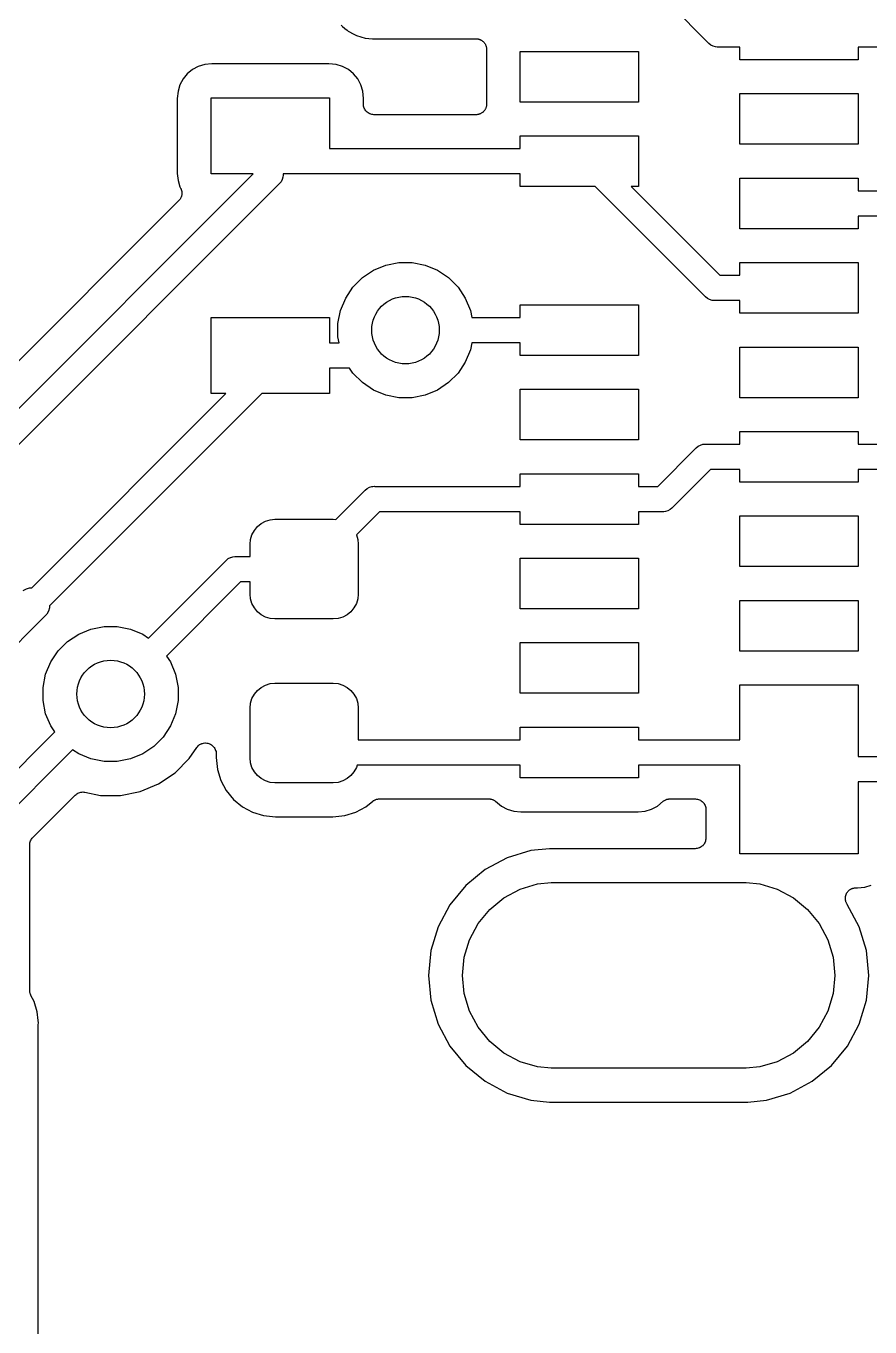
# Model space of a CAD drawing. Extents: x 113.2 to 188.8, y -123.8 to -78.2.
# Drawn here: x 176.65 to 181.65, y -98.5 to -90.8 of the extents above; entities that cross this region are included whole.
import ezdxf

# ---------------------------------------------------------------- set-up
doc = ezdxf.new("R2010")
doc.units = 0
doc.layers.add('BLACK', color=7, linetype='CONTINUOUS')

msp = doc.modelspace()

# ---------------------------------------------------------------- linework, layer by layer
at = {"layer": 'BLACK', "linetype": 'CONTINUOUS'}
for p, q in [((180.694, -90.9004), (180.469, -90.675)), ((178.52, -90.7954), (178.528, -90.802)), ((178.528, -90.802), (178.528, -90.802)), ((178.528, -90.802), (178.551, -90.8215)), ((178.551, -90.8215), (178.552, -90.8216)), ((178.552, -90.8216), (178.561, -90.8298)), ((178.561, -90.8298), (178.594, -90.8472)), ((178.594, -90.8472), (178.609, -90.8553)), ((178.609, -90.8553), (178.661, -90.871)), ((178.661, -90.871), (178.661, -90.871)), ((178.661, -90.871), (178.661, -90.871)), ((178.661, -90.871), (178.705, -90.8753)), ((178.705, -90.8753), (178.705, -90.8753)), ((178.705, -90.8753), (178.715, -90.8763)), ((178.715, -90.8763), (178.725, -90.8753)), ((178.725, -90.8753), (178.726, -90.8752)), ((178.726, -90.8752), (178.729, -90.8753)), ((178.729, -90.8753), (178.732, -90.875)), ((178.732, -90.875), (179.317, -90.875)), ((179.317, -90.875), (179.318, -90.875)), ((179.318, -90.875), (179.321, -90.8753)), ((179.321, -90.8753), (179.324, -90.8753)), ((179.324, -90.8753), (179.327, -90.876)), ((179.327, -90.876), (179.33, -90.8764)), ((179.33, -90.8764), (179.333, -90.8772)), ((179.333, -90.8772), (179.336, -90.8778)), ((179.336, -90.8778), (179.339, -90.8791)), ((179.339, -90.8791), (179.342, -90.8801)), ((179.342, -90.8801), (179.344, -90.8815)), ((179.344, -90.8815), (179.347, -90.8826)), ((179.347, -90.8826), (179.35, -90.8844)), ((179.35, -90.8844), (179.353, -90.886)), ((179.353, -90.886), (179.355, -90.8878)), ((179.355, -90.8878), (179.357, -90.8894)), ((179.357, -90.8894), (179.359, -90.8918)), ((179.359, -90.8918), (179.362, -90.8939)), ((179.362, -90.8939), (179.364, -90.8961)), ((179.364, -90.8961), (179.366, -90.8982)), ((179.366, -90.8982), (179.368, -90.9009)), ((179.368, -90.9009), (179.37, -90.9034)), ((179.37, -90.9034), (179.371, -90.906)), ((179.371, -90.906), (179.373, -90.9084)), ((179.373, -90.9084), (179.374, -90.9114)), ((179.374, -90.9114), (179.375, -90.9143)), ((179.375, -90.9143), (179.376, -90.9171)), ((179.376, -90.9171), (179.377, -90.9197)), ((179.377, -90.9197), (179.378, -90.9229)), ((179.378, -90.9229), (179.379, -90.9261)), ((179.379, -90.9261), (179.379, -90.9289)), ((179.379, -90.9289), (179.38, -90.9317)), ((179.38, -90.944), (179.379, -90.9531)), ((179.38, -90.9317), (179.38, -90.935)), ((179.38, -90.935), (179.38, -90.9383)), ((179.38, -90.9383), (179.38, -90.9411)), ((179.38, -90.9411), (179.38, -90.944)), ((179.58, -91.25), (179.58, -90.95)), ((179.58, -90.95), (180.28, -90.95)), ((180.28, -90.95), (180.28, -91.25)), ((180.697, -90.9033), (180.694, -90.9004)), ((180.708, -90.9127), (180.697, -90.9033)), ((180.721, -90.9196), (180.708, -90.9127)), ((180.735, -90.9239), (180.721, -90.9196)), ((180.746, -90.925), (180.735, -90.9239)), ((180.75, -90.9254), (180.746, -90.925)), ((180.746, -90.925), (180.746, -90.925)), ((180.754, -90.925), (180.75, -90.9254)), ((180.88, -90.925), (180.754, -90.925)), ((180.88, -91), (180.88, -90.925)), ((183.319, -90.925), (181.58, -90.925)), ((181.58, -90.925), (181.58, -91)), ((177.711, -91.0279), (177.673, -91.0393)), ((177.753, -91.0237), (177.711, -91.0279)), ((178.447, -91.0237), (177.753, -91.0237)), ((178.489, -91.0279), (178.447, -91.0237)), ((178.527, -91.0393), (178.489, -91.0279)), ((179.379, -90.9531), (179.379, -91.2469)), ((181.58, -91), (180.88, -91)), ((177.608, -91.0829), (177.583, -91.1133)), ((177.638, -91.0579), (177.608, -91.0829)), ((177.673, -91.0393), (177.638, -91.0579)), ((178.562, -91.0579), (178.527, -91.0393)), ((178.592, -91.0829), (178.562, -91.0579)), ((178.617, -91.1133), (178.592, -91.0829)), ((177.564, -91.1481), (177.553, -91.1858)), ((177.583, -91.1133), (177.564, -91.1481)), ((178.636, -91.1481), (178.617, -91.1133)), ((178.647, -91.1858), (178.636, -91.1481)), ((177.553, -91.1858), (177.549, -91.2281)), ((177.549, -91.2281), (177.549, -91.6719)), ((177.75, -91.675), (177.75, -91.225)), ((177.75, -91.225), (178.45, -91.225)), ((178.45, -91.225), (178.45, -91.525)), ((178.651, -91.2281), (178.647, -91.1858)), ((178.651, -91.2621), (178.651, -91.2281)), ((179.379, -91.2469), (179.38, -91.256)), ((179.38, -91.256), (179.38, -91.2569)), ((179.38, -91.2569), (179.38, -91.2597)), ((179.38, -91.2597), (179.38, -91.2626)), ((180.28, -91.25), (179.58, -91.25)), ((180.88, -91.5), (180.88, -91.2)), ((180.88, -91.2), (181.58, -91.2)), ((181.58, -91.2), (181.58, -91.5)), ((178.652, -91.2681), (178.651, -91.2621)), ((178.652, -91.2739), (178.652, -91.2681)), ((178.652, -91.2741), (178.652, -91.2739)), ((178.652, -91.2744), (178.652, -91.2741)), ((178.654, -91.2799), (178.652, -91.2744)), ((178.656, -91.2857), (178.654, -91.2799)), ((178.656, -91.2859), (178.656, -91.2857)), ((178.656, -91.2861), (178.656, -91.2859)), ((178.659, -91.2913), (178.656, -91.2861)), ((178.662, -91.2966), (178.659, -91.2913)), ((178.662, -91.2967), (178.662, -91.2966)), ((178.662, -91.2969), (178.662, -91.2967)), ((178.666, -91.3015), (178.662, -91.2969)), ((178.669, -91.3061), (178.666, -91.3015)), ((178.669, -91.3063), (178.669, -91.3061)), ((178.67, -91.3064), (178.669, -91.3063)), ((178.674, -91.3102), (178.67, -91.3064)), ((178.679, -91.314), (178.674, -91.3102)), ((178.679, -91.3141), (178.679, -91.314)), ((178.679, -91.3143), (178.679, -91.3141)), ((178.684, -91.3171), (178.679, -91.3143)), ((178.689, -91.3199), (178.684, -91.3171)), ((178.69, -91.32), (178.689, -91.3199)), ((178.69, -91.3201), (178.69, -91.32)), ((178.695, -91.3218), (178.69, -91.3201)), ((178.701, -91.3236), (178.695, -91.3218)), ((178.701, -91.3237), (178.701, -91.3236)), ((178.707, -91.3243), (178.701, -91.3237)), ((178.701, -91.3237), (178.701, -91.3237)), ((178.713, -91.325), (178.707, -91.3243)), ((178.714, -91.325), (178.713, -91.325)), ((179.317, -91.325), (178.714, -91.325)), ((178.714, -91.325), (178.714, -91.325)), ((178.714, -91.325), (178.714, -91.325)), ((178.714, -91.325), (178.714, -91.325)), ((179.32, -91.3247), (179.317, -91.325)), ((179.323, -91.3247), (179.32, -91.3247)), ((179.326, -91.3241), (179.323, -91.3247)), ((179.329, -91.3238), (179.326, -91.3241)), ((179.332, -91.323), (179.329, -91.3238)), ((179.335, -91.3224), (179.332, -91.323)), ((179.338, -91.3212), (179.335, -91.3224)), ((179.341, -91.3203), (179.338, -91.3212)), ((179.344, -91.3189), (179.341, -91.3203)), ((179.346, -91.3178), (179.344, -91.3189)), ((179.349, -91.316), (179.346, -91.3178)), ((179.352, -91.3145), (179.349, -91.316)), ((179.354, -91.3127), (179.352, -91.3145)), ((179.356, -91.3111), (179.354, -91.3127)), ((179.359, -91.3088), (179.356, -91.3111)), ((179.361, -91.3067), (179.359, -91.3088)), ((179.363, -91.3045), (179.361, -91.3067)), ((179.365, -91.3025), (179.363, -91.3045)), ((179.367, -91.2998), (179.365, -91.3025)), ((179.369, -91.2973), (179.367, -91.2998)), ((179.371, -91.2948), (179.369, -91.2973)), ((179.372, -91.2924), (179.371, -91.2948)), ((179.373, -91.2894), (179.372, -91.2924)), ((179.375, -91.2865), (179.373, -91.2894)), ((179.376, -91.2838), (179.375, -91.2865)), ((179.377, -91.2811), (179.376, -91.2838)), ((179.378, -91.2779), (179.377, -91.2811)), ((179.379, -91.2748), (179.378, -91.2779)), ((179.38, -91.2691), (179.379, -91.2719)), ((179.379, -91.2719), (179.379, -91.2748)), ((179.38, -91.2626), (179.38, -91.2658)), ((179.38, -91.2658), (179.38, -91.2691)), ((179.58, -91.525), (179.58, -91.45)), ((179.58, -91.45), (180.28, -91.45)), ((180.28, -91.45), (180.28, -91.75)), ((178.45, -91.525), (179.58, -91.525)), ((181.58, -91.5), (180.88, -91.5)), ((176.456, -93.2176), (177.999, -91.675)), ((177.549, -91.6719), (177.553, -91.7142)), ((177.553, -91.7142), (177.564, -91.7519)), ((177.999, -91.675), (177.75, -91.675)), ((178.163, -91.7219), (178.153, -91.7333)), ((178.17, -91.7088), (178.163, -91.7219)), ((178.174, -91.6947), (178.17, -91.7088)), ((178.175, -91.6837), (178.174, -91.6947)), ((178.246, -91.675), (178.175, -91.675)), ((178.175, -91.675), (178.175, -91.6763)), ((178.175, -91.6763), (178.175, -91.68)), ((178.175, -91.68), (178.175, -91.6837)), ((178.175, -91.6837), (178.175, -91.6837)), ((178.25, -91.6754), (178.246, -91.675)), ((178.254, -91.675), (178.25, -91.6754)), ((179.58, -91.675), (178.254, -91.675)), ((179.58, -91.75), (179.58, -91.675)), ((180.88, -92), (180.88, -91.7)), ((180.88, -91.7), (181.58, -91.7)), ((181.58, -91.7), (181.58, -91.775)), ((178.15, -91.7356), (176.582, -93.3043)), ((177.564, -91.7519), (177.568, -91.7596)), ((177.568, -91.7596), (177.569, -91.7604)), ((177.569, -91.7604), (177.57, -91.763)), ((177.57, -91.763), (177.571, -91.7655)), ((177.571, -91.7655), (177.572, -91.7687)), ((177.572, -91.7687), (177.573, -91.7717)), ((177.573, -91.7717), (177.574, -91.7745)), ((177.574, -91.7745), (177.575, -91.7772)), ((177.575, -91.7772), (177.575, -91.7805)), ((177.575, -91.7805), (177.576, -91.7838)), ((177.576, -91.7927), (177.575, -91.7961)), ((177.575, -91.7961), (177.575, -91.7988)), ((177.575, -91.7988), (177.575, -91.8016)), ((177.576, -91.7838), (177.576, -91.7866)), ((177.576, -91.7866), (177.576, -91.7894)), ((177.576, -91.7894), (177.576, -91.7927)), ((178.153, -91.7333), (178.15, -91.7356)), ((180.024, -91.75), (179.58, -91.75)), ((180.674, -92.4004), (180.024, -91.75)), ((180.28, -91.75), (180.236, -91.75)), ((180.236, -91.75), (180.761, -92.275)), ((181.58, -91.775), (182.569, -91.775)), ((177.557, -91.8336), (176.324, -93.067)), ((177.559, -91.8315), (177.557, -91.8336)), ((177.561, -91.8295), (177.559, -91.8315)), ((177.563, -91.8267), (177.561, -91.8295)), ((177.565, -91.8242), (177.563, -91.8267)), ((177.567, -91.8217), (177.565, -91.8242)), ((177.568, -91.8194), (177.567, -91.8217)), ((177.569, -91.8163), (177.568, -91.8194)), ((177.571, -91.8134), (177.569, -91.8163)), ((177.572, -91.8107), (177.571, -91.8134)), ((177.573, -91.8081), (177.572, -91.8107)), ((177.574, -91.8048), (177.573, -91.8081)), ((177.575, -91.8016), (177.574, -91.8048)), ((182.507, -91.925), (181.58, -91.925)), ((181.58, -91.925), (181.58, -92)), ((181.58, -92), (180.88, -92)), ((178.645, -92.2893), (178.711, -92.2455)), ((178.711, -92.2455), (178.783, -92.2154)), ((178.783, -92.2154), (178.861, -92.2)), ((178.861, -92.2), (178.939, -92.2)), ((178.939, -92.2), (179.017, -92.2154)), ((179.017, -92.2154), (179.089, -92.2455)), ((179.089, -92.2455), (179.155, -92.2893)), ((180.88, -92.275), (180.88, -92.2)), ((180.88, -92.2), (181.58, -92.2)), ((181.58, -92.2), (181.58, -92.5)), ((178.589, -92.345), (178.645, -92.2893)), ((179.155, -92.2893), (179.211, -92.345)), ((180.761, -92.275), (180.88, -92.275)), ((178.515, -92.4833), (178.546, -92.4105)), ((178.546, -92.4105), (178.589, -92.345)), ((179.211, -92.345), (179.254, -92.4105)), ((179.254, -92.4105), (179.285, -92.4833)), ((180.677, -92.4033), (180.674, -92.4004)), ((180.688, -92.4127), (180.677, -92.4033)), ((180.701, -92.4196), (180.688, -92.4127)), ((178.5, -92.5606), (178.515, -92.4833)), ((179.285, -92.4833), (179.293, -92.525)), ((179.58, -92.525), (179.58, -92.45)), ((179.58, -92.45), (180.28, -92.45)), ((180.28, -92.45), (180.28, -92.75)), ((180.715, -92.4239), (180.701, -92.4196)), ((180.726, -92.425), (180.715, -92.4239)), ((180.73, -92.4254), (180.726, -92.425)), ((180.726, -92.425), (180.726, -92.425)), ((180.734, -92.425), (180.73, -92.4254)), ((180.88, -92.425), (180.734, -92.425)), ((180.88, -92.5), (180.88, -92.425)), ((177.75, -92.975), (177.75, -92.525)), ((177.75, -92.525), (178.45, -92.525)), ((178.45, -92.525), (178.45, -92.675)), ((178.5, -92.6394), (178.5, -92.5606)), ((179.293, -92.525), (179.58, -92.525)), ((181.58, -92.5), (180.88, -92.5)), ((178.507, -92.675), (178.5, -92.6394)), ((178.45, -92.675), (178.507, -92.675)), ((179.285, -92.7167), (179.254, -92.7895)), ((179.293, -92.675), (179.285, -92.7167)), ((179.58, -92.675), (179.293, -92.675)), ((179.58, -92.75), (179.58, -92.675)), ((180.88, -93), (180.88, -92.7)), ((180.88, -92.7), (181.58, -92.7)), ((181.58, -92.7), (181.58, -93)), ((179.254, -92.7895), (179.211, -92.855)), ((180.28, -92.75), (179.58, -92.75)), ((178.569, -92.825), (178.45, -92.825)), ((178.45, -92.825), (178.45, -92.975)), ((178.589, -92.855), (178.569, -92.825)), ((178.645, -92.9107), (178.589, -92.855)), ((179.211, -92.855), (179.155, -92.9107)), ((178.711, -92.9545), (178.645, -92.9107)), ((178.783, -92.9846), (178.711, -92.9545)), ((179.089, -92.9545), (179.017, -92.9846)), ((179.155, -92.9107), (179.089, -92.9545)), ((179.58, -93.25), (179.58, -92.95)), ((179.58, -92.95), (180.28, -92.95)), ((180.28, -92.95), (180.28, -93.25)), ((176.687, -94.1251), (177.837, -92.975)), ((178.049, -92.975), (176.793, -94.2312)), ((177.837, -92.975), (177.75, -92.975)), ((178.45, -92.975), (178.049, -92.975)), ((178.861, -93), (178.783, -92.9846)), ((178.939, -93), (178.861, -93)), ((179.017, -92.9846), (178.939, -93)), ((181.58, -93), (180.88, -93)), ((180.28, -93.25), (179.58, -93.25)), ((180.88, -93.275), (180.88, -93.2)), ((180.88, -93.2), (181.58, -93.2)), ((181.58, -93.2), (181.58, -93.275)), ((180.394, -93.525), (180.619, -93.2996)), ((180.619, -93.2996), (180.622, -93.2967)), ((180.622, -93.2967), (180.633, -93.2873)), ((180.633, -93.2873), (180.646, -93.2804)), ((180.646, -93.2804), (180.66, -93.2761)), ((180.66, -93.2761), (180.671, -93.275)), ((180.671, -93.275), (180.675, -93.2746)), ((180.671, -93.275), (180.671, -93.275)), ((180.675, -93.2746), (180.679, -93.275)), ((180.679, -93.275), (180.88, -93.275)), ((181.58, -93.275), (183.319, -93.275)), ((179.58, -93.525), (179.58, -93.45)), ((179.58, -93.45), (180.28, -93.45)), ((180.28, -93.45), (180.28, -93.525)), ((180.706, -93.425), (180.481, -93.6504)), ((180.88, -93.425), (180.706, -93.425)), ((180.88, -93.5), (180.88, -93.425)), ((183.346, -93.425), (181.58, -93.425)), ((181.58, -93.425), (181.58, -93.5)), ((178.487, -93.7215), (178.659, -93.5496)), ((178.659, -93.5496), (178.662, -93.5467)), ((178.662, -93.5467), (178.673, -93.5373)), ((178.673, -93.5373), (178.686, -93.5304)), ((178.686, -93.5304), (178.7, -93.5261)), ((178.7, -93.5261), (178.707, -93.5255)), ((178.707, -93.5255), (178.715, -93.5246)), ((178.715, -93.5246), (178.719, -93.525)), ((178.719, -93.525), (179.58, -93.525)), ((180.28, -93.525), (180.394, -93.525)), ((181.58, -93.5), (180.88, -93.5)), ((178.071, -93.7312), (178.099, -93.7228)), ((178.099, -93.7228), (178.127, -93.72)), ((178.127, -93.72), (178.472, -93.72)), ((178.472, -93.72), (178.487, -93.7215)), ((178.746, -93.675), (178.609, -93.812)), ((179.58, -93.675), (178.746, -93.675)), ((179.58, -93.75), (179.58, -93.675)), ((180.421, -93.675), (180.28, -93.675)), ((180.28, -93.675), (180.28, -93.75)), ((180.425, -93.6754), (180.421, -93.675)), ((180.429, -93.675), (180.425, -93.6754)), ((180.44, -93.6739), (180.429, -93.675)), ((180.429, -93.675), (180.429, -93.675)), ((180.454, -93.6696), (180.44, -93.6739)), ((180.467, -93.6627), (180.454, -93.6696)), ((180.478, -93.6533), (180.467, -93.6627)), ((180.481, -93.6504), (180.478, -93.6533)), ((180.88, -94), (180.88, -93.7)), ((180.88, -93.7), (181.58, -93.7)), ((181.58, -93.7), (181.58, -94)), ((177.991, -93.8111), (178.005, -93.7856)), ((178.005, -93.7856), (178.023, -93.7632)), ((178.023, -93.7632), (178.046, -93.7449)), ((178.046, -93.7449), (178.071, -93.7312)), ((180.28, -93.75), (179.58, -93.75)), ((177.98, -93.8675), (177.983, -93.8387)), ((177.98, -93.94), (177.98, -93.8675)), ((177.983, -93.8387), (177.991, -93.8111)), ((178.609, -93.812), (178.617, -93.8387)), ((178.617, -93.8387), (178.62, -93.8675)), ((178.62, -93.8675), (178.62, -94.1625)), ((177.84, -93.9617), (177.847, -93.9559)), ((177.847, -93.9559), (177.851, -93.9523)), ((177.851, -93.9523), (177.864, -93.9454)), ((177.864, -93.9454), (177.865, -93.9452)), ((177.865, -93.9452), (177.878, -93.9411)), ((177.878, -93.9411), (177.889, -93.94)), ((177.889, -93.94), (177.893, -93.9396)), ((177.889, -93.94), (177.889, -93.94)), ((177.893, -93.9396), (177.897, -93.94)), ((177.897, -93.94), (177.98, -93.94)), ((179.58, -94.25), (179.58, -93.95)), ((179.58, -93.95), (180.28, -93.95)), ((180.28, -93.95), (180.28, -94.25)), ((177.379, -94.4232), (177.838, -93.9646)), ((177.838, -93.9646), (177.84, -93.9617)), ((181.58, -94), (180.88, -94)), ((177.924, -94.09), (177.485, -94.5293)), ((177.98, -94.09), (177.924, -94.09)), ((177.98, -94.1625), (177.98, -94.09)), ((176.637, -94.1415), (176.655, -94.1322)), ((176.655, -94.1322), (176.674, -94.1264)), ((176.674, -94.1264), (176.687, -94.1251)), ((177.983, -94.1913), (177.98, -94.1625)), ((178.62, -94.1625), (178.617, -94.1913)), ((176.786, -94.2635), (176.777, -94.2808)), ((176.792, -94.2446), (176.786, -94.2635)), ((176.793, -94.2312), (176.792, -94.2446)), ((177.991, -94.2189), (177.983, -94.1913)), ((178.005, -94.2444), (177.991, -94.2189)), ((178.023, -94.2668), (178.005, -94.2444)), ((178.595, -94.2444), (178.577, -94.2668)), ((178.609, -94.2189), (178.595, -94.2444)), ((178.617, -94.1913), (178.609, -94.2189)), ((180.28, -94.25), (179.58, -94.25)), ((180.88, -94.5), (180.88, -94.2)), ((180.88, -94.2), (181.58, -94.2)), ((181.58, -94.2), (181.58, -94.5)), ((176.767, -94.2922), (175.567, -95.4922)), ((176.777, -94.2808), (176.767, -94.2922)), ((178.046, -94.2851), (178.023, -94.2668)), ((178.071, -94.2988), (178.046, -94.2851)), ((178.099, -94.3072), (178.071, -94.2988)), ((178.127, -94.31), (178.099, -94.3072)), ((178.472, -94.31), (178.127, -94.31)), ((178.501, -94.3072), (178.472, -94.31)), ((178.529, -94.2988), (178.501, -94.3072)), ((178.554, -94.2851), (178.529, -94.2988)), ((178.577, -94.2668), (178.554, -94.2851)), ((176.899, -94.4434), (176.965, -94.3996)), ((176.965, -94.3996), (177.037, -94.3694)), ((177.037, -94.3694), (177.115, -94.3541)), ((177.115, -94.3541), (177.193, -94.3541)), ((177.193, -94.3541), (177.271, -94.3694)), ((177.271, -94.3694), (177.344, -94.3996)), ((177.344, -94.3996), (177.379, -94.4232)), ((176.843, -94.4991), (176.899, -94.4434)), ((179.58, -94.75), (179.58, -94.45)), ((179.58, -94.45), (180.28, -94.45)), ((180.28, -94.45), (180.28, -94.75)), ((176.769, -94.6374), (176.8, -94.5646)), ((176.8, -94.5646), (176.843, -94.4991)), ((177.485, -94.5293), (177.509, -94.5646)), ((177.509, -94.5646), (177.539, -94.6374)), ((181.58, -94.5), (180.88, -94.5)), ((176.754, -94.7147), (176.769, -94.6374)), ((177.539, -94.6374), (177.554, -94.7147)), ((176.754, -94.7935), (176.754, -94.7147)), ((177.554, -94.7147), (177.554, -94.7935)), ((178.023, -94.7332), (178.046, -94.7149)), ((178.046, -94.7149), (178.071, -94.7012)), ((178.071, -94.7012), (178.099, -94.6928)), ((178.099, -94.6928), (178.127, -94.69)), ((178.127, -94.69), (178.472, -94.69)), ((178.472, -94.69), (178.501, -94.6928)), ((178.501, -94.6928), (178.529, -94.7012)), ((178.529, -94.7012), (178.554, -94.7149)), ((178.554, -94.7149), (178.577, -94.7332)), ((180.88, -95.025), (180.88, -94.7)), ((180.88, -94.7), (181.58, -94.7)), ((181.58, -94.7), (181.58, -95.125)), ((176.769, -94.8708), (176.754, -94.7935)), ((177.554, -94.7935), (177.539, -94.8708)), ((177.983, -94.8087), (177.991, -94.7811)), ((177.991, -94.7811), (178.005, -94.7556)), ((178.005, -94.7556), (178.023, -94.7332)), ((178.577, -94.7332), (178.595, -94.7556)), ((178.595, -94.7556), (178.609, -94.7811)), ((178.609, -94.7811), (178.617, -94.8087)), ((180.28, -94.75), (179.58, -94.75)), ((176.8, -94.9435), (176.769, -94.8708)), ((177.539, -94.8708), (177.509, -94.9435)), ((177.98, -94.8375), (177.983, -94.8087)), ((177.98, -95.1325), (177.98, -94.8375)), ((178.617, -94.8087), (178.62, -94.8375)), ((178.62, -94.8375), (178.62, -95.025)), ((176.823, -94.9789), (176.8, -94.9435)), ((177.509, -94.9435), (177.465, -95.0091)), ((179.58, -95.025), (179.58, -94.95)), ((179.58, -94.95), (180.28, -94.95)), ((180.28, -94.95), (180.28, -95.025)), ((176.35, -95.4525), (176.823, -94.9789)), ((177.465, -95.0091), (177.409, -95.0648)), ((178.62, -95.025), (179.58, -95.025)), ((180.28, -95.025), (180.88, -95.025)), ((176.929, -95.0849), (176.475, -95.5392)), ((176.965, -95.1085), (176.929, -95.0849)), ((177.037, -95.1387), (176.965, -95.1085)), ((177.344, -95.1085), (177.271, -95.1387)), ((177.409, -95.0648), (177.344, -95.1085)), ((177.62, -95.1366), (177.664, -95.0715)), ((177.664, -95.0707), (177.668, -95.066)), ((177.664, -95.0715), (177.664, -95.0707)), ((177.668, -95.066), (177.672, -95.0615)), ((177.672, -95.0614), (177.677, -95.0575)), ((177.672, -95.0615), (177.672, -95.0614)), ((177.672, -95.0614), (177.672, -95.0614)), ((177.677, -95.0575), (177.681, -95.0538)), ((177.681, -95.0538), (177.682, -95.0537)), ((177.682, -95.0537), (177.687, -95.0509)), ((177.682, -95.0537), (177.682, -95.0537)), ((177.687, -95.0509), (177.692, -95.0481)), ((177.692, -95.048), (177.698, -95.0464)), ((177.692, -95.0481), (177.692, -95.048)), ((177.692, -95.0481), (177.692, -95.0481)), ((177.698, -95.0464), (177.704, -95.0446)), ((177.704, -95.0446), (177.711, -95.044)), ((177.704, -95.0446), (177.704, -95.0446)), ((177.704, -95.0446), (177.704, -95.0446)), ((177.711, -95.044), (177.716, -95.0435)), ((177.716, -95.0435), (177.716, -95.0435)), ((177.716, -95.0435), (177.716, -95.0435)), ((177.716, -95.0435), (177.723, -95.0442)), ((177.723, -95.0442), (177.729, -95.0448)), ((177.729, -95.0448), (177.729, -95.0448)), ((177.729, -95.0448), (177.729, -95.0448)), ((177.729, -95.0448), (177.735, -95.0468)), ((177.735, -95.0468), (177.74, -95.0484)), ((177.74, -95.0484), (177.74, -95.0485)), ((177.74, -95.0485), (177.74, -95.0485)), ((177.74, -95.0485), (177.746, -95.0515)), ((177.746, -95.0515), (177.751, -95.0543)), ((177.751, -95.0543), (177.751, -95.0543)), ((177.751, -95.0543), (177.751, -95.0544)), ((177.751, -95.0544), (177.756, -95.0583)), ((177.756, -95.0583), (177.76, -95.0621)), ((177.76, -95.0621), (177.761, -95.0622)), ((177.761, -95.0622), (177.761, -95.0622)), ((177.761, -95.0622), (177.764, -95.0669)), ((177.764, -95.0669), (177.768, -95.0716)), ((177.768, -95.0716), (177.768, -95.0717)), ((177.768, -95.0717), (177.768, -95.0717)), ((177.768, -95.0717), (177.771, -95.077)), ((177.771, -95.077), (177.774, -95.0824)), ((177.774, -95.0824), (177.774, -95.0825)), ((177.774, -95.0825), (177.774, -95.0826)), ((177.774, -95.0826), (177.776, -95.0883)), ((177.776, -95.0883), (177.778, -95.0942)), ((177.778, -95.0942), (177.778, -95.0942)), ((177.778, -95.0942), (177.778, -95.0943)), ((177.778, -95.0943), (177.778, -95.1002)), ((177.778, -95.1002), (177.779, -95.1064)), ((177.779, -95.1064), (177.779, -95.1294)), ((177.115, -95.1541), (177.037, -95.1387)), ((177.193, -95.1541), (177.115, -95.1541)), ((177.271, -95.1387), (177.193, -95.1541)), ((177.537, -95.2201), (177.62, -95.1366)), ((177.779, -95.1294), (177.786, -95.2005)), ((177.983, -95.1613), (177.98, -95.1325)), ((177.991, -95.1889), (177.983, -95.1613)), ((178.613, -95.175), (178.609, -95.1889)), ((179.58, -95.175), (178.613, -95.175)), ((179.58, -95.25), (179.58, -95.175)), ((180.88, -95.175), (180.28, -95.175)), ((180.28, -95.175), (180.28, -95.25)), ((180.88, -95.7), (180.88, -95.175)), ((181.58, -95.125), (182.107, -95.125)), ((177.438, -95.2858), (177.537, -95.2201)), ((177.786, -95.2005), (177.806, -95.2659)), ((178.005, -95.2144), (177.991, -95.1889)), ((178.023, -95.2368), (178.005, -95.2144)), ((178.046, -95.2551), (178.023, -95.2368)), ((178.071, -95.2688), (178.046, -95.2551)), ((178.554, -95.2551), (178.529, -95.2688)), ((178.577, -95.2368), (178.554, -95.2551)), ((178.595, -95.2144), (178.577, -95.2368)), ((178.609, -95.1889), (178.595, -95.2144)), ((180.28, -95.25), (179.58, -95.25)), ((176.955, -95.3443), (176.96, -95.3417)), ((176.96, -95.3417), (176.965, -95.3389)), ((176.965, -95.3388), (176.966, -95.3387)), ((176.965, -95.3389), (176.965, -95.3388)), ((176.966, -95.3387), (176.971, -95.3371)), ((176.971, -95.3371), (176.977, -95.3354)), ((176.977, -95.3353), (176.983, -95.3348)), ((176.977, -95.3354), (176.977, -95.3353)), ((176.977, -95.3354), (176.977, -95.3354)), ((176.983, -95.3348), (176.989, -95.3342)), ((176.989, -95.3342), (176.989, -95.3342)), ((176.989, -95.3342), (176.99, -95.3342)), ((176.99, -95.3342), (176.995, -95.3348)), ((176.995, -95.3348), (177.001, -95.3354)), ((177.001, -95.3354), (177.095, -95.3541)), ((177.213, -95.3541), (177.329, -95.331)), ((177.329, -95.331), (177.438, -95.2858)), ((177.806, -95.2659), (177.838, -95.3261)), ((177.838, -95.3261), (177.881, -95.3789)), ((178.099, -95.2772), (178.071, -95.2688)), ((178.127, -95.28), (178.099, -95.2772)), ((178.472, -95.28), (178.127, -95.28)), ((178.501, -95.2772), (178.472, -95.28)), ((178.529, -95.2688), (178.501, -95.2772)), ((182.107, -95.275), (181.58, -95.275)), ((181.58, -95.275), (181.58, -95.7)), ((176.693, -95.6036), (176.944, -95.3526)), ((176.944, -95.3526), (176.945, -95.3524)), ((176.945, -95.352), (176.95, -95.3483)), ((176.945, -95.3524), (176.945, -95.352)), ((176.945, -95.3524), (176.945, -95.3524)), ((176.945, -95.3524), (176.945, -95.3524)), ((176.95, -95.3483), (176.954, -95.3447)), ((176.954, -95.3445), (176.955, -95.3443)), ((176.954, -95.3447), (176.954, -95.3445)), ((177.095, -95.3541), (177.213, -95.3541)), ((177.881, -95.3789), (177.934, -95.4222)), ((178.666, -95.4222), (178.706, -95.3893)), ((178.706, -95.3893), (178.707, -95.3887)), ((178.707, -95.3887), (178.709, -95.3872)), ((178.709, -95.3872), (178.711, -95.3855)), ((178.711, -95.3855), (178.714, -95.3839)), ((178.714, -95.3839), (178.717, -95.382)), ((178.717, -95.382), (178.72, -95.381)), ((178.72, -95.381), (178.722, -95.3797)), ((178.722, -95.3797), (178.725, -95.3788)), ((178.725, -95.3788), (178.729, -95.3775)), ((178.729, -95.3775), (178.731, -95.377)), ((178.731, -95.377), (178.734, -95.3762)), ((178.734, -95.3762), (178.737, -95.3759)), ((178.737, -95.3759), (178.741, -95.3752)), ((178.741, -95.3752), (178.743, -95.3753)), ((178.743, -95.3753), (178.746, -95.375)), ((178.746, -95.375), (179.395, -95.375)), ((179.395, -95.375), (179.395, -95.375)), ((179.395, -95.375), (179.398, -95.3753)), ((179.398, -95.3753), (179.401, -95.3753)), ((179.401, -95.3753), (179.404, -95.376)), ((179.404, -95.376), (179.408, -95.3764)), ((179.408, -95.3764), (179.41, -95.3772)), ((179.41, -95.3772), (179.413, -95.3777)), ((179.413, -95.3777), (179.416, -95.379)), ((179.416, -95.379), (179.419, -95.3801)), ((179.419, -95.3801), (179.422, -95.3814)), ((179.422, -95.3814), (179.424, -95.3824)), ((179.424, -95.3824), (179.427, -95.3843)), ((179.427, -95.3843), (179.43, -95.386)), ((179.43, -95.386), (179.432, -95.3877)), ((179.432, -95.3877), (179.434, -95.3893)), ((179.434, -95.3893), (179.468, -95.4171)), ((179.468, -95.4171), (179.503, -95.4357)), ((180.357, -95.4357), (180.392, -95.4171)), ((180.392, -95.4171), (180.426, -95.3893)), ((180.426, -95.3887), (180.429, -95.3872)), ((180.426, -95.3893), (180.426, -95.3887)), ((180.429, -95.3872), (180.431, -95.3855)), ((180.431, -95.3855), (180.434, -95.3839)), ((180.434, -95.3839), (180.437, -95.382)), ((180.437, -95.382), (180.439, -95.381)), ((180.439, -95.381), (180.441, -95.3797)), ((180.441, -95.3797), (180.445, -95.3788)), ((180.445, -95.3788), (180.448, -95.3775)), ((180.448, -95.3775), (180.451, -95.377)), ((180.451, -95.377), (180.453, -95.3762)), ((180.453, -95.3762), (180.457, -95.3759)), ((180.457, -95.3759), (180.46, -95.3752)), ((180.46, -95.3752), (180.463, -95.3753)), ((180.463, -95.3753), (180.465, -95.375)), ((180.465, -95.375), (180.616, -95.375)), ((180.616, -95.375), (180.616, -95.375)), ((180.616, -95.375), (180.616, -95.375)), ((180.616, -95.375), (180.616, -95.375)), ((180.616, -95.375), (180.617, -95.375)), ((180.617, -95.375), (180.623, -95.3757)), ((180.623, -95.3757), (180.629, -95.3763)), ((180.629, -95.3763), (180.629, -95.3763)), ((180.629, -95.3763), (180.629, -95.3764)), ((180.629, -95.3764), (180.635, -95.3782)), ((180.635, -95.3782), (180.64, -95.3799)), ((180.64, -95.3799), (180.64, -95.38)), ((180.64, -95.38), (180.641, -95.3801)), ((180.641, -95.3801), (180.646, -95.3829)), ((180.646, -95.3829), (180.651, -95.3857)), ((180.651, -95.3857), (180.651, -95.3859)), ((180.651, -95.3859), (180.651, -95.386)), ((180.651, -95.386), (180.656, -95.3898)), ((180.656, -95.3898), (180.66, -95.3936)), ((180.66, -95.3936), (180.661, -95.3937)), ((180.661, -95.3937), (180.661, -95.3939)), ((180.661, -95.3939), (180.664, -95.3985)), ((180.664, -95.3985), (180.668, -95.4031)), ((180.668, -95.4031), (180.668, -95.4033)), ((180.668, -95.4033), (180.668, -95.4034)), ((180.668, -95.4034), (180.671, -95.4086)), ((180.671, -95.4086), (180.674, -95.4139)), ((180.674, -95.4139), (180.674, -95.4141)), ((180.674, -95.4141), (180.674, -95.4143)), ((180.674, -95.4143), (180.676, -95.4199)), ((177.934, -95.4222), (177.994, -95.4544)), ((177.994, -95.4544), (178.06, -95.4743)), ((178.06, -95.4743), (178.131, -95.4813)), ((178.131, -95.4813), (178.469, -95.4813)), ((178.469, -95.4813), (178.54, -95.4743)), ((178.54, -95.4743), (178.606, -95.4544)), ((178.606, -95.4544), (178.666, -95.4222)), ((179.503, -95.4357), (179.541, -95.4471)), ((179.541, -95.4471), (179.583, -95.4513)), ((179.583, -95.4513), (180.277, -95.4513)), ((180.277, -95.4513), (180.319, -95.4471)), ((180.319, -95.4471), (180.357, -95.4357)), ((180.676, -95.4199), (180.678, -95.4256)), ((180.678, -95.4256), (180.678, -95.4259)), ((180.678, -95.4259), (180.678, -95.4261)), ((180.678, -95.4261), (180.678, -95.4319)), ((180.678, -95.4319), (180.679, -95.4378)), ((180.679, -95.4378), (180.679, -95.6071)), ((176.675, -95.6472), (176.676, -95.6414)), ((176.675, -95.6479), (176.675, -95.6472)), ((176.675, -95.6481), (176.675, -95.6479)), ((176.675, -95.6479), (176.675, -95.6479)), ((176.675, -95.6479), (176.675, -95.6479)), ((176.675, -96.5093), (176.675, -95.6481)), ((176.676, -95.635), (176.678, -95.6295)), ((176.676, -95.6354), (176.676, -95.635)), ((176.676, -95.6357), (176.676, -95.6354)), ((176.676, -95.6414), (176.676, -95.6357)), ((176.678, -95.6295), (176.68, -95.6239)), ((176.68, -95.6233), (176.683, -95.6182)), ((176.68, -95.6236), (176.68, -95.6233)), ((176.68, -95.6239), (176.68, -95.6236)), ((176.683, -95.6182), (176.686, -95.6131)), ((176.686, -95.6126), (176.69, -95.6082)), ((176.686, -95.6129), (176.686, -95.6126)), ((176.686, -95.6131), (176.686, -95.6129)), ((176.69, -95.6082), (176.693, -95.6036)), ((180.664, -95.6472), (180.66, -95.6517)), ((180.668, -95.6427), (180.664, -95.6472)), ((180.671, -95.637), (180.668, -95.6423)), ((180.668, -95.6423), (180.668, -95.6425)), ((180.668, -95.6425), (180.668, -95.6427)), ((180.674, -95.6319), (180.671, -95.637)), ((180.676, -95.6259), (180.674, -95.6315)), ((180.674, -95.6315), (180.674, -95.6317)), ((180.674, -95.6317), (180.674, -95.6319)), ((180.677, -95.6202), (180.676, -95.6259)), ((180.678, -95.614), (180.677, -95.6198)), ((180.677, -95.6198), (180.677, -95.62)), ((180.677, -95.62), (180.677, -95.6202)), ((180.679, -95.608), (180.678, -95.614)), ((180.679, -95.6071), (180.679, -95.6076)), ((180.679, -95.6076), (180.679, -95.6076)), ((180.679, -95.6076), (180.679, -95.6076)), ((180.679, -95.6076), (180.679, -95.608)), ((179.502, -95.7237), (179.371, -95.7934)), ((179.643, -95.6809), (179.502, -95.7237)), ((179.753, -95.67), (179.643, -95.6809)), ((180.616, -95.67), (179.753, -95.67)), ((180.622, -95.6694), (180.616, -95.67)), ((180.628, -95.6689), (180.622, -95.6694)), ((180.634, -95.6671), (180.628, -95.6688)), ((180.628, -95.6688), (180.628, -95.6688)), ((180.628, -95.6688), (180.628, -95.6689)), ((180.639, -95.6654), (180.634, -95.6671)), ((180.64, -95.6653), (180.639, -95.6654)), ((180.645, -95.6625), (180.64, -95.6653)), ((180.64, -95.6653), (180.64, -95.6653)), ((180.65, -95.6597), (180.645, -95.6625)), ((180.651, -95.6595), (180.65, -95.6596)), ((180.65, -95.6596), (180.65, -95.6597)), ((180.655, -95.6558), (180.651, -95.6595)), ((180.66, -95.6521), (180.655, -95.6558)), ((180.66, -95.6517), (180.66, -95.6519)), ((180.66, -95.6519), (180.66, -95.6521)), ((181.58, -95.7), (180.88, -95.7)), ((179.371, -95.7934), (179.257, -95.8871)), ((179.579, -95.9094), (179.682, -95.878)), ((179.682, -95.878), (179.763, -95.87)), ((179.763, -95.87), (180.917, -95.87)), ((180.917, -95.87), (180.998, -95.878)), ((180.998, -95.878), (181.101, -95.9094)), ((179.257, -95.8871), (179.163, -96.0013)), ((179.483, -95.9605), (179.579, -95.9094)), ((181.101, -95.9094), (181.197, -95.9605)), ((181.505, -95.9573), (181.506, -95.9544)), ((181.505, -95.9605), (181.505, -95.9573)), ((181.506, -95.9515), (181.507, -95.9484)), ((181.506, -95.9544), (181.506, -95.9515)), ((181.507, -95.9453), (181.509, -95.9426)), ((181.507, -95.9484), (181.507, -95.9453)), ((181.509, -95.9398), (181.511, -95.937)), ((181.509, -95.9426), (181.509, -95.9398)), ((181.511, -95.937), (181.512, -95.934)), ((181.512, -95.934), (181.514, -95.9316)), ((181.514, -95.9316), (181.515, -95.929)), ((181.515, -95.929), (181.517, -95.9265)), ((181.517, -95.9265), (181.519, -95.9239)), ((181.519, -95.9239), (181.521, -95.9218)), ((181.521, -95.9218), (181.523, -95.9195)), ((181.523, -95.9195), (181.526, -95.9175)), ((181.526, -95.9175), (181.528, -95.9153)), ((181.528, -95.9153), (181.53, -95.9136)), ((181.53, -95.9136), (181.533, -95.9118)), ((181.533, -95.9118), (181.535, -95.9103)), ((181.535, -95.9103), (181.538, -95.9085)), ((181.538, -95.9085), (181.541, -95.9074)), ((181.541, -95.9074), (181.543, -95.906)), ((181.543, -95.906), (181.547, -95.9051)), ((181.547, -95.9051), (181.549, -95.9039)), ((181.549, -95.9039), (181.552, -95.9033)), ((181.552, -95.9033), (181.555, -95.9025)), ((181.555, -95.9025), (181.558, -95.9022)), ((181.558, -95.9022), (181.562, -95.9015)), ((181.562, -95.9015), (181.564, -95.9016)), ((181.564, -95.9016), (181.567, -95.9013)), ((181.567, -95.9013), (181.577, -95.9013)), ((181.577, -95.9013), (181.619, -95.8971)), ((181.619, -95.8971), (181.657, -95.8857)), ((179.163, -96.0013), (179.094, -96.1316)), ((179.33, -96.113), (179.399, -96.0292)), ((179.399, -96.0292), (179.483, -95.9605)), ((181.197, -95.9605), (181.281, -96.0292)), ((181.281, -96.0292), (181.35, -96.113)), ((181.505, -95.9637), (181.505, -95.9605)), ((181.505, -95.9666), (181.505, -95.9637)), ((181.505, -95.9696), (181.505, -95.9666)), ((181.505, -95.9727), (181.505, -95.9696)), ((181.506, -95.9759), (181.505, -95.9727)), ((181.507, -95.9787), (181.506, -95.9759)), ((181.507, -95.9816), (181.507, -95.9787)), ((181.508, -95.9846), (181.507, -95.9816)), ((181.509, -95.9877), (181.508, -95.9846)), ((181.511, -95.9903), (181.509, -95.9877)), ((181.512, -95.993), (181.511, -95.9903)), ((181.513, -95.9957), (181.512, -95.993)), ((181.515, -95.9985), (181.513, -95.9957)), ((181.516, -95.9997), (181.515, -95.9985)), ((181.586, -96.1316), (181.516, -95.9997)), ((179.094, -96.1316), (179.051, -96.273)), ((179.279, -96.2085), (179.33, -96.113)), ((181.35, -96.113), (181.401, -96.2085)), ((181.629, -96.273), (181.586, -96.1316)), ((179.248, -96.3122), (179.279, -96.2085)), ((181.401, -96.2085), (181.432, -96.3122)), ((179.051, -96.273), (179.036, -96.42)), ((179.237, -96.42), (179.248, -96.3122)), ((181.432, -96.3122), (181.443, -96.42)), ((181.644, -96.42), (181.629, -96.273)), ((179.036, -96.42), (179.051, -96.567)), ((179.248, -96.5278), (179.237, -96.42)), ((181.443, -96.42), (181.432, -96.5278)), ((181.629, -96.567), (181.644, -96.42)), ((176.675, -96.512), (176.675, -96.5093)), ((176.675, -96.5147), (176.675, -96.512)), ((176.676, -96.5181), (176.675, -96.5147)), ((176.676, -96.5215), (176.676, -96.5181)), ((176.677, -96.5241), (176.676, -96.5215)), ((176.677, -96.5268), (176.677, -96.5241)), ((176.679, -96.53), (176.677, -96.5268)), ((176.68, -96.5333), (176.679, -96.53)), ((176.681, -96.5356), (176.68, -96.5333)), ((176.682, -96.5382), (176.681, -96.5356)), ((176.682, -96.5389), (176.682, -96.5382)), ((176.702, -96.575), (176.682, -96.5389)), ((179.051, -96.567), (179.094, -96.7084)), ((179.279, -96.6315), (179.248, -96.5278)), ((181.432, -96.5278), (181.401, -96.6315)), ((181.586, -96.7084), (181.629, -96.567)), ((176.72, -96.6363), (176.702, -96.575)), ((176.725, -96.6871), (176.72, -96.6363)), ((179.33, -96.727), (179.279, -96.6315)), ((181.401, -96.6315), (181.35, -96.727)), ((176.727, -96.7), (176.725, -96.6871)), ((176.725, -96.7129), (176.727, -96.7)), ((176.725, -96.7155), (176.725, -96.7129)), ((176.725, -96.7182), (176.725, -96.7155)), ((176.725, -96.719), (176.725, -96.7182)), ((176.725, -100.881), (176.725, -96.719)), ((179.094, -96.7084), (179.163, -96.8387)), ((179.399, -96.8108), (179.33, -96.727)), ((181.35, -96.727), (181.281, -96.8108)), ((181.517, -96.8387), (181.586, -96.7084)), ((179.163, -96.8387), (179.257, -96.9529)), ((179.483, -96.8795), (179.399, -96.8108)), ((179.579, -96.9306), (179.483, -96.8795)), ((181.197, -96.8795), (181.101, -96.9306)), ((181.281, -96.8108), (181.197, -96.8795)), ((181.423, -96.9529), (181.517, -96.8387)), ((179.257, -96.9529), (179.371, -97.0466)), ((179.682, -96.962), (179.579, -96.9306)), ((181.101, -96.9306), (180.998, -96.962)), ((181.309, -97.0466), (181.423, -96.9529)), ((179.763, -96.97), (179.682, -96.962)), ((180.917, -96.97), (179.763, -96.97)), ((180.998, -96.962), (180.917, -96.97)), ((179.371, -97.0466), (179.502, -97.1163)), ((181.178, -97.1163), (181.309, -97.0466)), ((179.502, -97.1163), (179.643, -97.1591)), ((179.643, -97.1591), (179.753, -97.17)), ((179.753, -97.17), (180.927, -97.17)), ((180.927, -97.17), (181.037, -97.1591)), ((181.037, -97.1591), (181.178, -97.1163))]:
    msp.add_line(p, q, dxfattribs=at)
at = {"layer": 'BLACK'}
for centre in [(178.9, -92.6), (177.154, -94.7541)]:
    msp.add_circle(centre, 0.2, dxfattribs=at)

doc.saveas('drawing.dxf')
